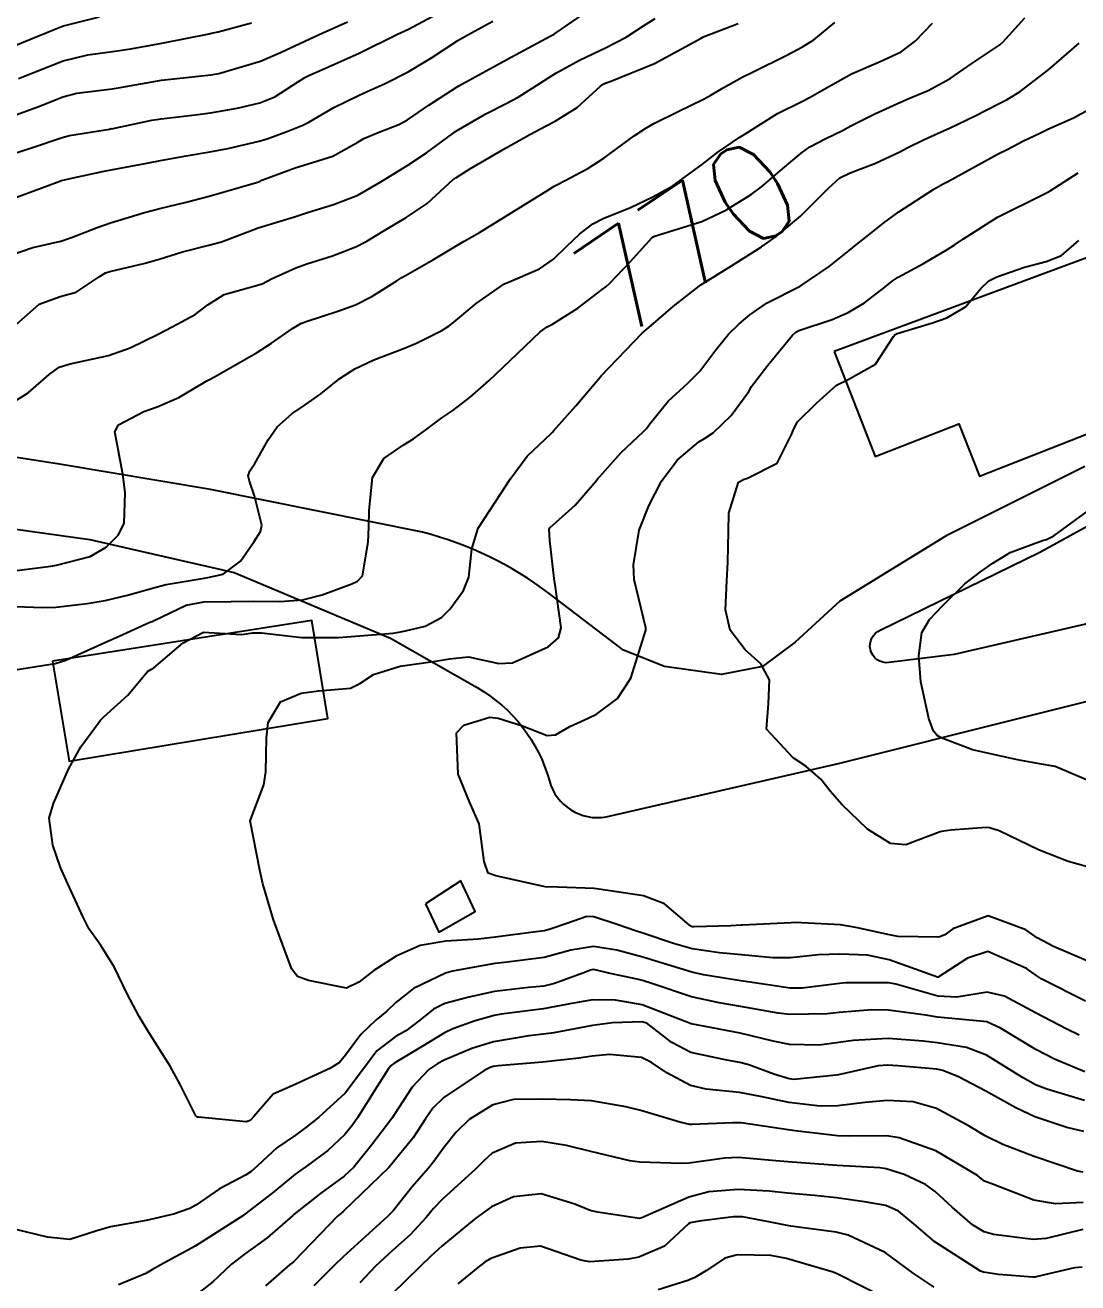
# Model space of a CAD drawing. Header units: metres. Extents: x 318500 to 325275, y 7408834 to 7428799.
# Drawn here: x 322468.7 to 322511.4, y 7422163.5 to 7422214.5 of the extents above; entities that cross this region are included whole.
import ezdxf
from ezdxf.enums import TextEntityAlignment as Align

# ---------------------------------------------------------------- set-up
doc = ezdxf.new("R2010")
doc.units = ezdxf.units.M
doc.header["$MEASUREMENT"] = 0
for name, color, linetype in [('Cotas', 45, 'Continuous'), ('Curvas de Nivel 1m', 11, 'Continuous'), ('Curvas de Nivel 5m', 15, 'Continuous'), ('Edificações', 30, 'Continuous'), ('Vias Primárias', 230, 'Continuous'), ('Vias Secundárias', 230, 'Continuous')]:
    doc.layers.add(name, color=color, linetype=linetype)
doc.styles.add('Style-STANDARD', font='STANDARD.shx')

msp = doc.modelspace()

# ---------------------------------------------------------------- linework, layer by layer
at = {"layer": 'Curvas de Nivel 1m', "flags": 128}
for points, elevation in [([(322468.154, 7422209.286), (322468.953, 7422209.543), (322470.164, 7422209.953), (322470.456, 7422210.025), (322472.089, 7422210.291), (322472.155, 7422210.306), (322472.17, 7422210.304), (322473.801, 7422210.648), (322474.177, 7422210.708), (322475.561, 7422210.868), (322476.181, 7422210.948), (322477.266, 7422211.141), (322478.187, 7422211.352), (322478.798, 7422211.597), (322479.722, 7422212.195), (322480.015, 7422212.379), (322480.203, 7422212.474), (322480.726, 7422212.703), (322482.212, 7422213.371), (322483.769, 7422214.137), (322484.075, 7422214.279), (322484.223, 7422214.348), (322485.384, 7422214.967)], 763), ([(322467.909, 7422190.929), (322469.365, 7422190.871), (322469.908, 7422190.883), (322471.173, 7422191.039), (322471.913, 7422191.161), (322472.82, 7422191.377), (322473.921, 7422191.683), (322474.387, 7422191.8), (322475.927, 7422192.065), (322476.082, 7422192.083), (322476.698, 7422192.228), (322477.403, 7422192.753), (322477.95, 7422193.554), (322478.209, 7422193.954), (322478.265, 7422194.207), (322477.972, 7422195.404), (322477.766, 7422196.001), (322477.714, 7422196.214), (322477.782, 7422196.414), (322477.988, 7422196.72), (322478.525, 7422197.682), (322478.894, 7422198.201), (322479.48, 7422198.733), (322480.024, 7422199.101), (322480.667, 7422199.544), (322481.432, 7422200.169), (322482.044, 7422200.56), (322482.819, 7422200.92), (322484.053, 7422201.398), (322484.572, 7422201.608), (322485.569, 7422202.115), (322485.872, 7422202.302), (322486.065, 7422202.451), (322486.961, 7422203.213), (322488.089, 7422203.994), (322488.146, 7422204.022), (322488.279, 7422204.077), (322489.539, 7422204.618), (322490.104, 7422205.003), (322490.635, 7422205.522), (322491.17, 7422206.04), (322491.71, 7422206.448), (322492.126, 7422206.655), (322493.226, 7422207.108), (322494.135, 7422207.538), (322494.947, 7422207.988), (322496.153, 7422208.869), (322496.777, 7422209.348), (322497.666, 7422209.955), (322497.977, 7422210.148), (322498.175, 7422210.275), (322499.198, 7422210.921), (322500.192, 7422211.413), (322500.53, 7422211.58), (322501.099, 7422211.907), (322502.206, 7422212.524), (322503.371, 7422213.037), (322504.216, 7422213.43), (322504.79, 7422213.861), (322505.493, 7422214.589)], 769), ([(322468.021, 7422199.107), (322468.781, 7422199.587), (322469.63, 7422200.326), (322470.043, 7422200.621), (322470.486, 7422200.755), (322472.048, 7422201.097), (322472.927, 7422201.406), (322474.057, 7422201.971), (322474.632, 7422202.261), (322475.558, 7422202.757), (322476.074, 7422203.154), (322476.741, 7422203.569), (322478.086, 7422203.948), (322478.282, 7422204.013), (322478.661, 7422204.204), (322479.641, 7422204.651), (322480.099, 7422204.817), (322481.13, 7422205.149), (322482.11, 7422205.52), (322482.531, 7422205.736), (322483.187, 7422206.144), (322484.126, 7422206.702), (322484.982, 7422207.271), (322485.884, 7422208.113), (322486.023, 7422208.23), (322486.143, 7422208.315), (322486.731, 7422208.683), (322488.162, 7422209.518), (322489.15, 7422210.065), (322489.815, 7422210.416), (322490.178, 7422210.605), (322491.069, 7422211.159), (322492.019, 7422212.032), (322492.125, 7422212.107), (322492.201, 7422212.146), (322492.401, 7422212.226), (322494.209, 7422212.949), (322496.095, 7422213.972), (322496.173, 7422214.019), (322496.221, 7422214.042), (322497.607, 7422214.578)], 767), ([(322468.108, 7422192.347), (322469.705, 7422192.552), (322469.934, 7422192.588), (322471.302, 7422192.937), (322471.945, 7422193.318), (322472.433, 7422193.805), (322472.683, 7422194.283), (322472.72, 7422195.536), (322472.626, 7422196.284), (322472.298, 7422197.995), (322472.455, 7422198.286), (322473.473, 7422198.821), (322474.021, 7422199.022), (322474.894, 7422199.39), (322476.037, 7422200.065), (322476.148, 7422200.129), (322476.34, 7422200.235), (322478.05, 7422201.209), (322478.659, 7422201.598), (322479.516, 7422202.195), (322479.857, 7422202.399), (322480.064, 7422202.483), (322481.349, 7422202.893), (322482.075, 7422203.154), (322482.739, 7422203.491), (322483.746, 7422204.135), (322483.957, 7422204.267), (322484.093, 7422204.343), (322485.23, 7422204.991), (322486.111, 7422205.518), (322486.485, 7422205.734), (322487.105, 7422206.095), (322488.127, 7422206.73), (322489.907, 7422207.822), (322490.139, 7422207.969), (322490.189, 7422208), (322490.292, 7422208.048), (322491.497, 7422208.689), (322492.156, 7422209.114), (322493.38, 7422210.012), (322493.853, 7422210.327), (322494.178, 7422210.512), (322495.163, 7422211.008), (322496.193, 7422211.507), (322496.496, 7422211.667), (322496.987, 7422211.962), (322497.763, 7422212.396), (322498.207, 7422212.61), (322499.553, 7422213.269), (322500.217, 7422213.624), (322500.67, 7422213.915), (322501.523, 7422214.615)], 768), ([(322468.131, 7422207.464), (322469.954, 7422208.139), (322470.139, 7422208.196), (322470.609, 7422208.313), (322471.862, 7422208.577), (322472.145, 7422208.629), (322473.535, 7422208.89), (322474.151, 7422209.017), (322475.201, 7422209.208), (322476.157, 7422209.365), (322476.887, 7422209.501), (322478.164, 7422209.795), (322478.481, 7422209.891), (322479.327, 7422210.198), (322479.926, 7422210.441), (322480.176, 7422210.574), (322481.193, 7422211.166), (322482.192, 7422211.655), (322482.54, 7422211.809), (322483.273, 7422212.144), (322484.205, 7422212.617), (322485.148, 7422213.183), (322486.218, 7422213.884), (322486.604, 7422214.104), (322487.646, 7422214.672)], 764), ([(322468.177, 7422210.83), (322469.282, 7422211.235), (322470.189, 7422211.597), (322470.759, 7422211.744), (322472.194, 7422211.918), (322472.512, 7422211.971), (322474.2, 7422212.27), (322476.203, 7422212.494), (322476.519, 7422212.551), (322478.208, 7422213.04), (322479.02, 7422213.394), (322480.218, 7422213.958), (322480.712, 7422214.183), (322481.751, 7422214.644)], 762), ([(322468.28, 7422202.347), (322469.224, 7422203.182), (322470.078, 7422203.493), (322470.727, 7422203.664), (322471.668, 7422204.296), (322471.926, 7422204.459), (322472.093, 7422204.513), (322473.531, 7422204.843), (322474.101, 7422205.007), (322475.049, 7422205.313), (322476.11, 7422205.577), (322476.633, 7422205.712), (322477.939, 7422206.213), (322478.121, 7422206.277), (322479.595, 7422206.726), (322480.127, 7422206.904), (322481.181, 7422207.225), (322482.134, 7422207.592), (322483.102, 7422208.146), (322483.736, 7422208.546), (322484.15, 7422208.791), (322484.958, 7422209.322), (322486.02, 7422210.111), (322486.106, 7422210.175), (322486.172, 7422210.217), (322487.365, 7422210.91), (322488.189, 7422211.327), (322488.678, 7422211.587), (322489.415, 7422212.062), (322490.205, 7422212.561), (322491.167, 7422213.084), (322492.216, 7422213.582), (322493.056, 7422214.017), (322493.761, 7422214.473), (322494.232, 7422214.77)], 766), ([(322468.396, 7422212.347), (322470.207, 7422213.055), (322471.205, 7422213.3), (322472.211, 7422213.44), (322472.948, 7422213.547), (322474.215, 7422213.777), (322476.136, 7422214.158), (322476.219, 7422214.175), (322476.491, 7422214.236), (322477.846, 7422214.595)], 761), ([(322511.442, 7422173.519), (322510.922, 7422173.772), (322509.699, 7422174.401), (322508.413, 7422175.099), (322507.712, 7422175.258), (322506.479, 7422175.058), (322505.709, 7422175.093), (322503.996, 7422175.586), (322503.717, 7422175.638), (322501.971, 7422175.633), (322501.716, 7422175.612), (322500.202, 7422175.423), (322499.713, 7422175.423), (322497.989, 7422175.673), (322497.717, 7422175.719), (322496.195, 7422175.965), (322495.722, 7422176.07), (322494.258, 7422176.523), (322493.727, 7422176.681), (322492.677, 7422176.964), (322491.731, 7422177.109), (322490.807, 7422176.962), (322489.726, 7422176.663), (322488.113, 7422176.464), (322487.723, 7422176.418), (322486.001, 7422176.106), (322485.719, 7422176.031), (322484.424, 7422175.408), (322483.701, 7422174.842), (322483.339, 7422174.492), (322482.91, 7422174.142), (322482.286, 7422173.546), (322481.668, 7422172.702), (322481.423, 7422172.405), (322481.056, 7422172.169), (322479.653, 7422171.522), (322478.733, 7422171.115), (322477.943, 7422170.207), (322477.791, 7422170.055), (322477.637, 7422169.993), (322475.697, 7422170.181), (322475.639, 7422170.19), (322475.585, 7422170.241), (322474.945, 7422171.542), (322474.542, 7422172.257), (322473.68, 7422173.628), (322473.282, 7422174.274), (322472.796, 7422175.186), (322472.271, 7422176.284), (322471.729, 7422177.149), (322471.259, 7422177.821), (322471.013, 7422178.301), (322470.385, 7422179.686), (322470.101, 7422180.315), (322469.784, 7422181.224), (322469.637, 7422182.322), (322469.806, 7422182.913), (322470.425, 7422184.311), (322470.92, 7422185.218), (322471.715, 7422186.292), (322471.78, 7422186.362), (322471.852, 7422186.429), (322472.833, 7422187.313), (322473.631, 7422188.272), (322473.786, 7422188.366), (322473.882, 7422188.423), (322475.075, 7422189.435), (322475.896, 7422189.869), (322477.448, 7422189.769), (322477.896, 7422189.842), (322478.253, 7422189.849), (322479.895, 7422189.651), (322481.38, 7422189.653), (322481.895, 7422189.689), (322483.592, 7422189.83), (322483.898, 7422189.888), (322484.1, 7422189.926), (322484.892, 7422190.12), (322485.557, 7422190.462), (322485.911, 7422190.822), (322486.458, 7422191.566), (322486.67, 7422192.099), (322486.793, 7422193.251), (322487.052, 7422194.094), (322487.974, 7422195.501), (322488.348, 7422196.074), (322489.04, 7422197.019), (322490.008, 7422197.933), (322490.067, 7422197.991), (322490.124, 7422198.049), (322491.011, 7422199.055), (322491.845, 7422200.032), (322491.933, 7422200.139), (322492.042, 7422200.271), (322493.708, 7422202.005), (322493.894, 7422202.171), (322494.065, 7422202.31), (322494.969, 7422203.094), (322496.09, 7422203.97), (322497.328, 7422204.732), (322498.109, 7422205.222), (322498.547, 7422205.51), (322499.14, 7422205.935), (322500.128, 7422206.755), (322501.277, 7422207.903), (322501.736, 7422208.306), (322502.149, 7422208.516), (322503.144, 7422208.891), (322504.162, 7422209.365), (322504.492, 7422209.538), (322505.132, 7422209.856), (322505.838, 7422210.183), (322506.177, 7422210.33), (322507.202, 7422210.813), (322508.192, 7422211.32), (322508.521, 7422211.489), (322509.047, 7422211.807), (322510.209, 7422212.704), (322511.438, 7422213.772)], 771), ([(322511.707, 7422174.897), (322509.931, 7422175.787), (322509.722, 7422175.917), (322509.302, 7422176.218), (322507.737, 7422176.912), (322506.917, 7422176.638), (322505.72, 7422175.864), (322505.696, 7422175.864), (322503.731, 7422176.574), (322502.854, 7422176.758), (322501.734, 7422176.801), (322500.868, 7422176.768), (322499.731, 7422176.649), (322499.011, 7422176.651), (322497.732, 7422176.78), (322496.841, 7422176.851), (322495.736, 7422177.016), (322494.984, 7422177.227), (322493.737, 7422177.654), (322493.474, 7422177.741), (322492.652, 7422178.016), (322491.744, 7422178.311), (322491.454, 7422178.323), (322490.648, 7422178.041), (322489.971, 7422177.815), (322489.737, 7422177.754), (322489.384, 7422177.703), (322487.734, 7422177.491), (322487.059, 7422177.416), (322485.732, 7422177.325), (322484.697, 7422177.153), (322483.726, 7422176.717), (322482.81, 7422176.144), (322482.2, 7422175.665), (322481.709, 7422175.427), (322480.161, 7422175.736), (322479.716, 7422175.895), (322479.491, 7422176.192), (322479.334, 7422176.583), (322478.745, 7422178.2), (322478.307, 7422179.66), (322478.184, 7422180.206), (322477.8, 7422182.21), (322478.352, 7422183.668), (322478.433, 7422184.204), (322478.461, 7422185.583), (322478.531, 7422186.203), (322479.025, 7422187.036), (322479.868, 7422187.397), (322480.564, 7422187.485), (322481.872, 7422187.601), (322482.243, 7422187.785), (322482.797, 7422188.146), (322483.884, 7422188.486), (322485.311, 7422188.691), (322485.887, 7422188.79), (322486.653, 7422188.864), (322487.885, 7422188.6), (322488.442, 7422188.628), (322489.892, 7422189.274), (322490.305, 7422189.637), (322490.424, 7422190.045), (322490.181, 7422191.792), (322490.139, 7422192.048), (322489.953, 7422193.592), (322489.935, 7422194.05), (322489.961, 7422194.105), (322490.983, 7422195.027), (322491.848, 7422196.031), (322491.907, 7422196.104), (322491.982, 7422196.188), (322492.847, 7422197.168), (322493.74, 7422198.004), (322493.878, 7422198.136), (322494.015, 7422198.321), (322494.767, 7422199.251), (322495.566, 7422199.977), (322496.045, 7422200.464), (322496.692, 7422201.326), (322497.21, 7422201.959), (322497.638, 7422202.383), (322498.072, 7422202.743), (322498.783, 7422203.236), (322500.09, 7422203.904), (322500.123, 7422203.919), (322501.293, 7422204.711), (322502.112, 7422205.361), (322502.405, 7422205.598), (322502.776, 7422205.883), (322503.517, 7422206.485), (322504.131, 7422206.926), (322505.539, 7422207.849), (322505.922, 7422208.064), (322506.145, 7422208.176), (322507.217, 7422208.766), (322508.162, 7422209.278), (322508.515, 7422209.464), (322509.182, 7422209.805), (322509.843, 7422210.127), (322510.177, 7422210.279), (322511.219, 7422210.74), (322512.193, 7422211.268)], 772), ([(322511.732, 7422176.543), (322510.409, 7422177.111), (322509.745, 7422177.469), (322509.276, 7422177.795), (322507.756, 7422178.36), (322506.31, 7422177.832), (322505.995, 7422177.588), (322505.745, 7422177.486), (322504.086, 7422177.524), (322503.746, 7422177.579), (322502.381, 7422177.884), (322501.751, 7422177.997), (322499.916, 7422178.082), (322499.752, 7422178.075), (322497.778, 7422177.977), (322497.75, 7422177.974), (322497.723, 7422177.978), (322497.306, 7422177.954), (322495.811, 7422177.908), (322495.749, 7422177.916), (322495.706, 7422177.927), (322495.627, 7422177.972), (322494.61, 7422178.844), (322493.758, 7422179.172), (322492.405, 7422179.375), (322491.762, 7422179.472), (322490.284, 7422179.523), (322489.762, 7422179.532), (322487.89, 7422179.957), (322487.769, 7422179.986), (322487.453, 7422180.085), (322487.297, 7422180.568), (322487.09, 7422182.091), (322486.701, 7422182.988), (322486.237, 7422184.104), (322486.171, 7422185.779), (322486.472, 7422186.101), (322487.523, 7422186.417), (322487.854, 7422186.38), (322488.85, 7422186.065), (322489.844, 7422185.67), (322490.183, 7422185.709), (322490.765, 7422186.041), (322491.512, 7422186.376), (322491.858, 7422186.543), (322492.707, 7422187.177), (322493.249, 7422188.009), (322493.854, 7422189.955), (322493.861, 7422190.001), (322493.857, 7422190.045), (322493.382, 7422192.008), (322493.348, 7422192.599), (322493.585, 7422194.006), (322493.97, 7422194.998), (322494.488, 7422195.992), (322495.122, 7422196.854), (322496.004, 7422197.59), (322496.241, 7422197.733), (322496.582, 7422197.964), (322497.315, 7422198.662), (322498.035, 7422199.644), (322498.15, 7422199.836), (322498.224, 7422199.947), (322498.809, 7422200.7), (322499.803, 7422201.924), (322499.937, 7422202.047), (322500.063, 7422202.109), (322501.416, 7422202.554), (322502.074, 7422202.842), (322502.724, 7422203.24), (322503.551, 7422203.875), (322503.848, 7422204.119), (322504.096, 7422204.281), (322505.128, 7422204.831), (322506.114, 7422205.411), (322506.376, 7422205.577), (322506.749, 7422205.831), (322508.129, 7422206.711), (322509.982, 7422207.635), (322510.139, 7422207.71), (322510.261, 7422207.788), (322511.41, 7422208.512)], 773), ([(322511.779, 7422180.342), (322510.995, 7422180.558), (322509.789, 7422181.031), (322508.201, 7422181.806), (322507.802, 7422181.933), (322507.667, 7422181.947), (322506.23, 7422181.834), (322505.857, 7422181.781), (322505.799, 7422181.762), (322504.409, 7422181.242), (322503.791, 7422181.294), (322502.859, 7422181.879), (322501.815, 7422182.874), (322501.336, 7422183.41), (322500.958, 7422183.903), (322500.344, 7422184.428), (322499.833, 7422184.773), (322498.756, 7422185.936), (322498.833, 7422186.968), (322498.879, 7422187.935), (322498.525, 7422188.579), (322497.892, 7422189.159), (322497.275, 7422189.956), (322497.091, 7422190.78), (322497.149, 7422191.958), (322497.188, 7422192.711), (322497.212, 7422193.957), (322497.219, 7422194.706), (322497.611, 7422195.954), (322497.848, 7422196.085), (322497.983, 7422196.123), (322499.19, 7422196.734), (322499.786, 7422197.923), (322499.843, 7422198.092), (322500.017, 7422198.402), (322500.779, 7422199.158), (322501.598, 7422199.897), (322502.042, 7422200.116), (322503.175, 7422200.753), (322503.909, 7422201.872), (322503.982, 7422201.95), (322504.062, 7422201.988), (322505.493, 7422202.425), (322506.072, 7422202.633), (322506.834, 7422203.073), (322507.457, 7422203.82), (322507.784, 7422204.126), (322508.097, 7422204.291), (322509.219, 7422204.683), (322510.107, 7422204.909), (322510.73, 7422205.162), (322511.426, 7422205.77)], 774), ([(322511.656, 7422170.858), (322510.128, 7422171.319), (322509.666, 7422171.5), (322509.138, 7422171.795), (322507.679, 7422172.701), (322506.874, 7422173.014), (322505.684, 7422173.206), (322505.107, 7422173.272), (322503.685, 7422173.378), (322502.268, 7422173.3), (322501.683, 7422173.215), (322500.895, 7422173.114), (322499.682, 7422173.135), (322499.022, 7422173.269), (322497.686, 7422173.588), (322495.69, 7422173.97), (322493.701, 7422174.739), (322492.621, 7422174.934), (322491.704, 7422174.941), (322490.923, 7422174.817), (322489.698, 7422174.583), (322487.989, 7422174.371), (322487.694, 7422174.317), (322486.927, 7422174.091), (322486.018, 7422173.772), (322485.683, 7422173.611), (322484.753, 7422173.04), (322483.664, 7422172.394), (322483.514, 7422172.28), (322483.402, 7422172.134), (322482.947, 7422171.435), (322482.147, 7422170.152), (322481.938, 7422169.853), (322481.63, 7422169.482), (322480.953, 7422168.837), (322480.062, 7422168.183), (322479.795, 7422167.999), (322479.605, 7422167.853), (322478.688, 7422167.105), (322477.58, 7422166.243), (322477.561, 7422166.23), (322477.534, 7422166.211), (322475.567, 7422164.947), (322474.295, 7422164.259), (322473.825, 7422163.997), (322473.554, 7422163.837), (322472.444, 7422163.379)], 769), ([(322511.638, 7422169.599), (322510.949, 7422169.77), (322509.646, 7422170.205), (322508.88, 7422170.57), (322507.661, 7422171.243), (322506.54, 7422171.827), (322505.916, 7422172.08), (322505.673, 7422172.128), (322504.084, 7422172.274), (322503.674, 7422172.302), (322503.283, 7422172.265), (322501.67, 7422171.908), (322501.583, 7422171.891), (322499.868, 7422171.716), (322499.667, 7422171.738), (322499.044, 7422171.929), (322498.032, 7422172.303), (322497.675, 7422172.401), (322497.136, 7422172.495), (322495.678, 7422172.814), (322494.912, 7422173.211), (322493.89, 7422173.997), (322493.691, 7422174.06), (322492.508, 7422174.018), (322491.689, 7422173.906), (322490.123, 7422173.609), (322489.682, 7422173.549), (322489.112, 7422173.489), (322487.677, 7422173.245), (322486.788, 7422172.978), (322485.666, 7422172.505), (322485.41, 7422172.366), (322485.048, 7422172.116), (322484.367, 7422171.409), (322483.641, 7422170.277), (322483.543, 7422170.131), (322482.722, 7422169.045), (322481.999, 7422168.154), (322481.604, 7422167.787), (322480.662, 7422167.106), (322479.581, 7422166.242), (322479.554, 7422166.217), (322479.52, 7422166.191), (322478.482, 7422165.289), (322477.564, 7422164.629), (322477.031, 7422164.218), (322476.273, 7422163.506), (322475.54, 7422162.925)], 768), ([(322511.613, 7422167.955), (322511.379, 7422167.998), (322509.622, 7422168.584), (322508.352, 7422169.08), (322507.634, 7422169.424), (322506.974, 7422169.82), (322505.65, 7422170.538), (322504.702, 7422170.806), (322503.655, 7422170.866), (322502.756, 7422170.777), (322501.651, 7422170.641), (322500.926, 7422170.626), (322499.653, 7422170.778), (322498.58, 7422171.012), (322497.658, 7422171.182), (322496.304, 7422171.32), (322495.662, 7422171.467), (322494.701, 7422171.985), (322494.086, 7422172.406), (322493.676, 7422172.602), (322492.384, 7422172.727), (322491.676, 7422172.657), (322491.136, 7422172.575), (322489.665, 7422172.414), (322487.856, 7422172.27), (322487.662, 7422172.243), (322487.539, 7422172.205), (322487.294, 7422172.085), (322485.649, 7422170.988), (322485.204, 7422170.555), (322484.908, 7422170.117), (322484.405, 7422169.345), (322483.614, 7422168.378), (322483.501, 7422168.242), (322483.404, 7422168.133), (322481.583, 7422166.375), (322481.468, 7422166.275), (322481.337, 7422166.164), (322479.561, 7422164.329), (322479.49, 7422164.262), (322479.388, 7422164.192), (322478.411, 7422163.337)], 767), ([(322511.6, 7422166.724), (322510.486, 7422166.664), (322509.6, 7422166.816), (322507.964, 7422167.448), (322507.608, 7422167.594), (322507.48, 7422167.683), (322507.313, 7422167.814), (322505.625, 7422168.823), (322504.143, 7422169.352), (322503.633, 7422169.421), (322502.102, 7422169.416), (322501.633, 7422169.433), (322499.917, 7422169.635), (322499.636, 7422169.669), (322497.725, 7422169.949), (322497.64, 7422169.961), (322497.386, 7422169.953), (322495.726, 7422169.882), (322495.639, 7422169.888), (322495.23, 7422169.976), (322493.647, 7422170.461), (322493.049, 7422170.609), (322491.652, 7422170.848), (322490.792, 7422170.895), (322489.649, 7422170.919), (322488.477, 7422170.896), (322487.646, 7422170.685), (322486.685, 7422170.094), (322486.155, 7422169.58), (322485.622, 7422168.909), (322485.288, 7422168.44), (322485.033, 7422168.116), (322484.373, 7422167.352), (322483.593, 7422166.388), (322483.35, 7422166.134), (322481.564, 7422164.515), (322481.199, 7422164.165), (322480.38, 7422163.345)], 766), ([(322511.565, 7422164.093), (322511.258, 7422164.071), (322510.04, 7422163.783), (322509.651, 7422163.696), (322509.559, 7422163.692), (322508.166, 7422163.804), (322507.561, 7422163.889), (322507.436, 7422163.937), (322505.579, 7422165.121), (322504.727, 7422165.853), (322504.108, 7422166.376), (322503.597, 7422166.598), (322502.729, 7422166.748), (322501.6, 7422166.914), (322500.706, 7422167.009), (322499.602, 7422167.101), (322498.856, 7422167.184), (322497.603, 7422167.244), (322496.415, 7422167.148), (322495.6, 7422166.935), (322493.697, 7422166.105), (322493.591, 7422166.074), (322491.891, 7422166.324), (322491.594, 7422166.399), (322490.976, 7422166.657), (322489.6, 7422167.075), (322488.488, 7422166.956), (322487.595, 7422166.551), (322486.949, 7422166.09), (322486.208, 7422165.474), (322485.573, 7422164.947), (322485.133, 7422164.547), (322484.689, 7422164.119), (322484.117, 7422163.559), (322483.543, 7422163.002)], 764), ([(322505.552, 7422163.29), (322504.702, 7422163.853), (322503.572, 7422164.69), (322502.074, 7422165.394), (322501.584, 7422165.513), (322499.738, 7422165.767), (322499.588, 7422165.794), (322498.912, 7422165.93), (322497.78, 7422166.135), (322497.592, 7422166.146), (322497.408, 7422166.135), (322496.018, 7422165.966), (322495.658, 7422165.9), (322495.588, 7422165.855), (322494.611, 7422164.948), (322493.567, 7422164.497), (322493.148, 7422164.425), (322491.564, 7422164.307), (322491.221, 7422164.378), (322489.573, 7422164.943), (322488.759, 7422164.875), (322487.566, 7422164.455), (322487.33, 7422164.317), (322487.033, 7422164.088), (322486.227, 7422163.423)], 763), ([(322503.545, 7422162.855), (322501.621, 7422163.827), (322501.559, 7422163.857), (322501.464, 7422163.891), (322499.568, 7422164.449), (322498.933, 7422164.566), (322497.57, 7422164.591), (322497.065, 7422164.458), (322496.323, 7422163.962), (322495.85, 7422163.673), (322495.554, 7422163.555), (322494.357, 7422163.179)], 762)]:
    msp.add_lwpolyline(points, dxfattribs=dict(at, elevation=elevation))
at = {"layer": 'Curvas de Nivel 5m', "flags": 128}
for points, elevation in [([(322468.103, 7422205.188), (322468.966, 7422205.479), (322470.111, 7422205.745), (322470.54, 7422205.887), (322471.588, 7422206.298), (322472.122, 7422206.489), (322473.503, 7422206.9), (322474.128, 7422207.059), (322475.201, 7422207.324), (322476.133, 7422207.572), (322478.052, 7422208.124), (322478.139, 7422208.154), (322478.182, 7422208.167), (322478.273, 7422208.209), (322479.626, 7422208.717), (322480.15, 7422208.875), (322481.144, 7422209.187), (322482.164, 7422209.76), (322482.413, 7422209.91), (322482.985, 7422210.148), (322483.835, 7422210.476), (322484.178, 7422210.659), (322485.048, 7422211.261), (322486.198, 7422212.003), (322486.267, 7422212.041), (322486.389, 7422212.107), (322488.21, 7422213.111), (322489.97, 7422214.054), (322490.128, 7422214.145), (322490.222, 7422214.205), (322491.315, 7422214.958)], 765), ([(322468.213, 7422213.667), (322469.841, 7422214.326), (322470.102, 7422214.442), (322470.222, 7422214.483), (322471.678, 7422214.848)], 760), ([(322468.256, 7422188.344), (322469.883, 7422188.602), (322470.31, 7422188.739), (322471.892, 7422189.45), (322472.47, 7422189.709), (322473.723, 7422190.272), (322473.851, 7422190.32), (322473.901, 7422190.342), (322475.198, 7422190.963), (322475.913, 7422191.097), (322477.017, 7422191.12), (322477.914, 7422191.125), (322479.004, 7422191.108), (322479.915, 7422191.184), (322480.711, 7422191.385), (322481.925, 7422191.836), (322482.145, 7422191.939), (322482.351, 7422192.154), (322482.579, 7422193.522), (322482.614, 7422194.15), (322482.626, 7422194.81), (322482.761, 7422196.148), (322483.22, 7422196.913), (322484, 7422197.459), (322484.42, 7422197.71), (322484.974, 7422198.12), (322485.568, 7422198.563), (322486.021, 7422198.862), (322486.722, 7422199.407), (322487.491, 7422200.088), (322488.045, 7422200.607), (322489.567, 7422202.057), (322489.855, 7422202.262), (322490.065, 7422202.377), (322491.095, 7422203.02), (322492.086, 7422203.771), (322492.23, 7422203.886), (322492.38, 7422204.026), (322493.219, 7422204.898), (322494.118, 7422205.883), (322494.186, 7422205.932), (322494.376, 7422205.996), (322496.126, 7422206.542), (322497.098, 7422206.993), (322498.137, 7422207.63), (322498.549, 7422207.944), (322499.403, 7422208.68), (322500.161, 7422209.312), (322500.513, 7422209.567), (322501.155, 7422209.905), (322501.836, 7422210.234), (322502.178, 7422210.419), (322503.151, 7422210.914), (322504.193, 7422211.384), (322504.534, 7422211.526), (322505.312, 7422211.853), (322506.205, 7422212.345), (322507.093, 7422212.949), (322508.219, 7422213.708), (322508.352, 7422213.818), (322509.235, 7422214.805)], 770), ([(322511.831, 7422183.837), (322510.466, 7422184.411), (322509.837, 7422184.528), (322508.945, 7422184.693), (322507.841, 7422184.934), (322507.114, 7422185.092), (322505.847, 7422185.578), (322505.681, 7422185.675), (322505.534, 7422185.845), (322505.338, 7422186.368), (322505.019, 7422187.853), (322504.939, 7422188.903), (322505.058, 7422189.853), (322505.374, 7422190.382), (322505.917, 7422190.947), (322506.805, 7422191.827), (322507.441, 7422192.314), (322507.943, 7422192.665), (322508.648, 7422193.104), (322509.957, 7422193.585), (322510.113, 7422193.632), (322510.411, 7422193.783), (322511.972, 7422194.922)], 775), ([(322511.673, 7422172.025), (322510.442, 7422172.543), (322509.681, 7422172.935), (322508.245, 7422173.804), (322507.694, 7422174.052), (322507.42, 7422174.088), (322505.696, 7422174.241), (322505.225, 7422174.319), (322503.7, 7422174.533), (322503.034, 7422174.543), (322501.698, 7422174.427), (322501.21, 7422174.384), (322499.696, 7422174.351), (322499.223, 7422174.401), (322497.701, 7422174.675), (322496.835, 7422174.827), (322495.707, 7422175.07), (322494.1, 7422175.608), (322493.716, 7422175.733), (322493.5, 7422175.786), (322492.409, 7422176.02), (322491.847, 7422176.154), (322491.721, 7422176.172), (322491.602, 7422176.15), (322491.303, 7422176.034), (322490.153, 7422175.606), (322489.712, 7422175.507), (322489.095, 7422175.443), (322487.708, 7422175.288), (322486.668, 7422175.059), (322485.7, 7422174.795), (322485.24, 7422174.572), (322484.686, 7422174.12), (322484.115, 7422173.694), (322483.68, 7422173.444), (322482.935, 7422172.877), (322482.399, 7422172.149), (322481.65, 7422171.16), (322480.568, 7422170.176), (322480.057, 7422169.76), (322479.629, 7422169.46), (322478.872, 7422168.947), (322478.087, 7422168.205), (322477.839, 7422167.975), (322477.604, 7422167.83), (322476.547, 7422167.274), (322475.586, 7422166.619), (322475.345, 7422166.483), (322474.683, 7422166.253), (322473.577, 7422165.985), (322472.119, 7422165.74), (322471.573, 7422165.571), (322470.477, 7422165.215), (322469.57, 7422165.309), (322468.282, 7422165.624)], 770), ([(322511.588, 7422165.628), (322510.104, 7422165.26), (322509.581, 7422165.217), (322507.973, 7422165.417), (322507.586, 7422165.532), (322507.117, 7422165.817), (322506.294, 7422166.526), (322505.603, 7422167.162), (322505.208, 7422167.447), (322504.337, 7422167.859), (322503.613, 7422168.09), (322503.359, 7422168.127), (322501.615, 7422168.225), (322501.258, 7422168.253), (322499.617, 7422168.371), (322499.128, 7422168.416), (322497.619, 7422168.545), (322497.051, 7422168.523), (322495.615, 7422168.321), (322495.288, 7422168.301), (322493.615, 7422168.36), (322493.203, 7422168.419), (322491.622, 7422168.798), (322490.635, 7422169.03), (322489.627, 7422169.198), (322488.565, 7422169.127), (322487.62, 7422168.725), (322487.281, 7422168.419), (322486.954, 7422168.09), (322485.597, 7422166.855), (322485.232, 7422166.475), (322484.942, 7422166.116), (322484.291, 7422165.412), (322483.57, 7422164.772), (322482.884, 7422164.14), (322482.242, 7422163.457)], 765)]:
    msp.add_lwpolyline(points, dxfattribs=dict(at, elevation=elevation))
at = {"layer": 'Edificações'}
for points in [[(322501.496, 7422201.256), (322503.157, 7422197.001), (322506.563, 7422198.33), (322507.394, 7422196.203), (322512.505, 7422198.198), (322511.872, 7422199.82), (322518.069, 7422202.194), (322516.2, 7422206.709)], [(322469.777, 7422188.699), (322470.446, 7422184.636), (322480.946, 7422186.365), (322480.292, 7422190.339)], [(322484.914, 7422178.844), (322485.448, 7422177.688), (322486.931, 7422178.536), (322486.35, 7422179.773)]]:
    msp.add_lwpolyline(points, close=True, dxfattribs=at)
at = {"layer": 'Vias Primárias'}
for points in [[(323715.644, 7420145.548, 0), (323709.04, 7420132.939)], [(323831.088, 7420001.787, 0), (323833.844, 7420008.443, 0.220888)]]:
    msp.add_lwpolyline(points, format="xyb", dxfattribs=at)
at = {"layer": 'Vias Secundárias'}
for points in [[(322511.672, 7422196.589), (322506.04, 7422193.774), (322501.733, 7422191.125), (322499.911, 7422189.469), (322498.586, 7422188.476), (322496.93, 7422188.145), (322494.611, 7422188.476), (322492.954, 7422189.138), (322489.927, 7422191.443, 0.100421), (322484.792, 7422193.926), (322476.18, 7422195.654), (322470.058, 7422196.691), (322464.039, 7422197.624), (322460.199, 7422197.728), (322455.114, 7422197.106), (322447.85, 7422195.342), (322436.413, 7422192.95), (322427.177, 7422191.601, 0.111477), (322420.431, 7422189.008, 0.163386), (322414.953, 7422181.918)], [(322514.988, 7422190.952), (322506.375, 7422188.965), (322503.724, 7422188.634, -0.885952), (322503.393, 7422189.959), (322509.85, 7422193.112), (322514.654, 7422195.761)], [(322416.613, 7422176.074), (322418.444, 7422179.4, -0.013516), (322421.142, 7422184.004, -0.190979), (322427.279, 7422188.538), (322435.007, 7422190.125), (322444.702, 7422191.628), (322447.209, 7422191.963), (322452.391, 7422193.466), (322455.734, 7422193.968), (322461.084, 7422194.135), (322466.433, 7422194.302), (322471.28, 7422193.633), (322477.139, 7422192.298), (322483.491, 7422189.625), (322487.002, 7422187.62, -0.198422), (322489.939, 7422183.836, 0.38553), (322492.243, 7422182.371), (322501.73, 7422184.557), (322516.425, 7422188.229)]]:
    msp.add_lwpolyline(points, format="xyb", dxfattribs=at)

# ---------------------------------------------------------------- texts
at = {"layer": 'Cotas', "style": 'Style-STANDARD'}
msp.add_text('770', height=4, rotation=34.0667, dxfattribs=at).set_placement((322495.551, 7422205.95, 770), align=Align.MIDDLE_CENTER)

doc.saveas('drawing.dxf')
